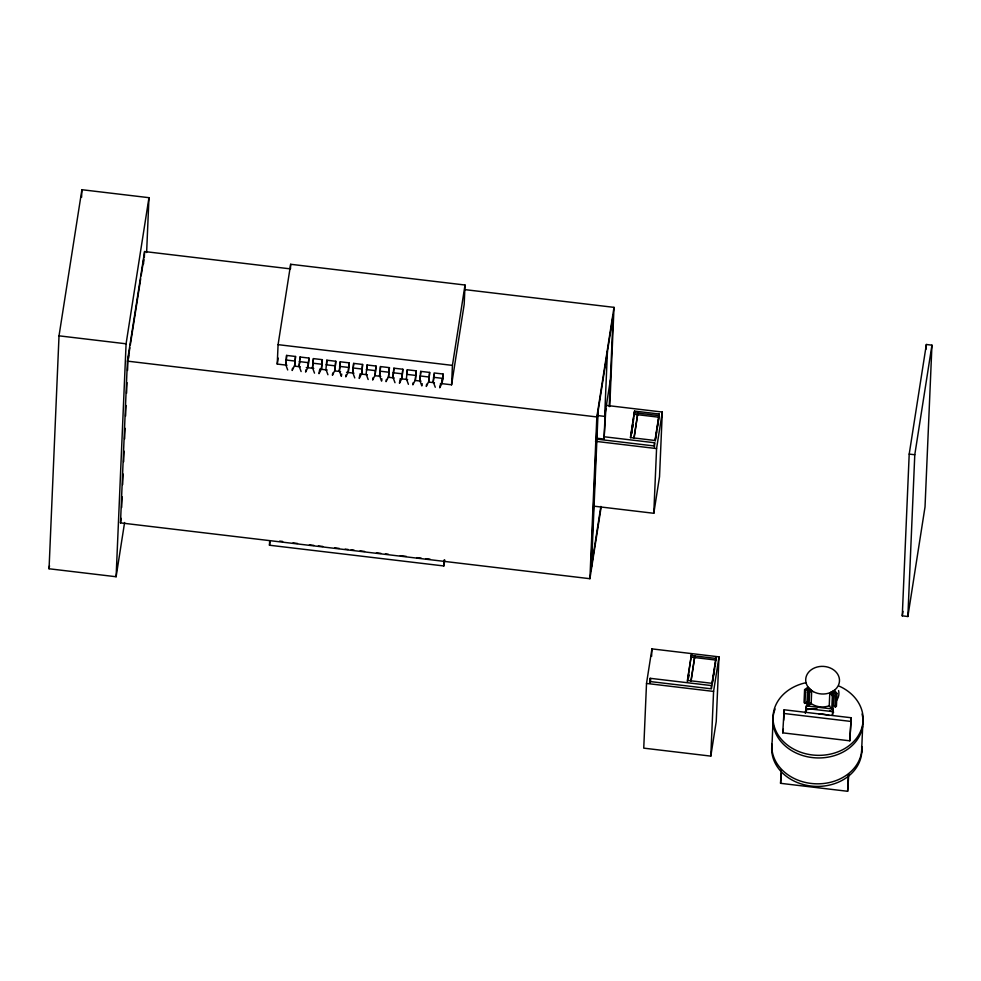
<?xml version="1.0" encoding="UTF-8"?>
<svg xmlns="http://www.w3.org/2000/svg" width="981" height="981" viewBox="0 0 981 981"><rect width="100%" height="100%" fill="white"/><g stroke="black" fill="none" stroke-linecap="round" stroke-linejoin="round"><path stroke-width="1.47" d="M124.599 522.505L116.114 576.742L49.05 568.772L59.019 335.833L81.901 189.713L148.965 197.684L146.623 252.497M81.582 197.316L81.901 189.713M116.114 576.742L126.083 343.804L148.965 197.684M601.206 506.65L589.912 578.704L120.491 522.885L127.42 361.131L144.587 251.541L290.425 268.88M121.669 507.471L122.135 496.815M122.65 484.639L123.103 473.982M123.631 461.806L124.084 451.15M124.612 438.961L125.065 428.305M125.58 416.128L126.046 405.472M126.561 393.295L127.015 382.639M127.542 370.45L127.996 359.794M128.585 358.273L128.707 355.232M143.533 263.901L143.729 259.34L141.141 275.833M144.317 257.635L144.587 251.541M444.773 560.016L443.841 565.963L269.481 545.228L269.677 540.752M287.016 365.226L277.243 364.061L278.077 344.65L290.658 264.281L465.019 285.017L464.185 304.429L451.591 384.797L440.42 383.461M287.703 369.96L285.692 364.515L286.599 355.416L295.539 356.483L294.631 365.582L292.166 370.487L292.534 368.206M286.403 359.941L286.599 355.416M290.462 268.757L290.658 264.281M294.631 365.582L295.539 356.483M301.118 371.554L299.095 366.109L300.014 357.01L308.954 358.077L308.046 367.176L305.582 372.081L305.937 369.8M299.879 360.027L300.014 357.01M308.046 367.176L308.954 358.077M314.521 373.148L312.51 367.703L313.417 358.605L322.357 359.671L321.449 368.77L318.997 373.675L319.536 370.254M313.417 358.605L312.51 367.703M321.449 368.77L322.357 359.671M332.767 372.988L332.412 375.269L334.864 370.364L335.772 361.266L326.832 360.199L325.925 369.297L327.936 374.742M326.636 364.736L326.832 360.199M334.864 370.364L335.772 361.266M341.707 374.055L341.351 376.336L339.34 370.892L340.248 361.793L349.187 362.86L348.28 371.958L345.815 376.863L346.183 374.583M340.113 364.822L340.248 361.793M348.28 371.958L349.187 362.86M354.766 377.93L352.743 372.486L353.663 363.387L362.602 364.454L361.695 373.553L359.23 378.458L359.769 375.036M353.663 363.387L352.743 372.486M361.695 373.553L362.602 364.454M373.001 377.771L372.645 380.052L375.098 375.147L376.005 366.048L367.066 364.981L366.158 374.08L368.169 379.524M366.869 369.518L367.066 364.981M375.098 375.147L376.005 366.048M381.94 378.838L381.584 381.119L379.573 375.674L380.481 366.575L389.42 367.642L388.513 376.741L386.06 381.646L386.416 379.365M380.346 369.604L380.481 366.575M388.513 376.741L389.42 367.642M395 382.713L392.989 377.268L393.896 368.182L402.835 369.236L401.928 378.335L399.463 383.24L400.003 379.819M393.896 368.182L392.989 377.268M401.928 378.335L402.835 369.236M413.234 382.553L412.878 384.846L415.343 379.929L416.251 370.83L407.311 369.776L406.392 378.862L408.415 384.307M407.115 374.301L407.311 369.776M415.343 379.929L416.251 370.83M422.186 383.62L421.818 385.901L419.807 380.456L420.714 371.37L429.653 372.424L428.746 381.523L426.294 386.44L426.649 384.147M420.591 374.386L420.714 371.37M428.746 381.523L429.653 372.424M435.27 387.262L433.259 381.817L434.129 372.964L443.069 374.019L442.198 382.884L439.746 387.789L440.199 384.908M434.068 374.472L433.259 381.817M442.198 382.884L443.069 374.019M443.841 565.963L444.099 559.992M451.591 384.797L452.425 365.386L465.019 285.017M589.912 578.704L596.84 416.95L614.008 307.36L465.129 289.653M591.482 566.344L598.128 411.051M597.208 415.503L604.664 416.385L607.423 351.689M596.46 438.176L604.051 439.071L605.154 413.197M605.878 408.623L604.051 439.071M609.238 406.502L613.15 315.159L597.417 415.613L590.77 570.905L600.863 506.429M609.753 406.551L614.008 307.36M630.575 437.71L634.548 411.088L659.146 413.994L658.999 417.232L634.413 414.313M654.45 447.275L654.634 442.762L603.658 436.704M646.516 683.438L643.744 748.147L710.808 756.118L716.228 721.562L718.987 656.853L651.936 648.882L646.516 683.438L713.579 691.421L710.808 756.118M594.192 506.196L653.8 513.284L656.571 448.575L662.298 412.045L605.669 405.312M649.974 682.813L650.17 678.3L711.642 685.609L711.519 688.613M651.605 656.399L651.936 648.882M662.298 412.045L659.526 476.754L653.8 513.284M687.338 682.016L691.556 653.922L687.411 680.397L711.998 683.316L716.155 656.841L716.007 660.078L691.421 657.16M773.261 715.713L772.157 741.599A45.089 36.898 2.5 0 0 814.5 783.745A45.089 36.898 2.5 0 0 861.919 746.725M848.773 774.205L847.633 791.287L780.569 783.316L781.146 769.877M782.728 732.844L784.138 709.778L851.189 717.749L849.791 740.814L782.728 732.844L783.304 729.19M781.391 773.69L780.569 783.316M783.684 720.238L784.138 709.778M804.972 703.438L805.524 690.501L807.633 688.993L806.848 705.192L807.78 706.062L811.152 703.659L811.704 690.722L807.964 687.215L804.592 689.618L804.04 702.555L804.972 703.438L807.081 701.93M805.585 712.856L806.382 705.891L833.212 709.079L832.636 714.585M807.78 706.062L808.332 693.126L807.4 692.243L809.509 690.747L807.633 688.993M809.043 705.167L809.595 692.218M829.791 692.88L829.239 705.83L831.778 708.907L832.943 708.27L833.494 695.333L831.9 693.408L834.23 692.132L835.824 694.058L835.272 707.007L836.425 706.369L836.989 693.42L834.439 690.342L829.791 692.88L832.342 695.97L831.778 708.907M834.23 692.132L833.678 705.069L835.272 707.007M847.633 791.287L848.332 774.867M849.791 740.814L851.189 717.749M861.563 752.231L862.679 726.345M902.275 615.847L909.203 454.093L926.358 344.49L931.95 345.165L925.022 506.919L907.866 616.509L902.275 615.847L902.974 611.347M907.866 616.509L914.783 454.755L931.95 345.165M926.162 349.077L926.358 344.49M49.05 568.772L49.516 565.755M128.229 358.298L129.872 347.801M130.338 344.809L140.675 278.825M120.491 522.885L121.203 518.385M277.243 364.061L278.175 358.102M285.692 364.515L286.047 362.234M269.481 545.228L270.18 540.764M299.095 366.109L299.634 362.688M339.34 370.892L339.867 367.47M379.573 375.674L380.113 372.253M419.807 380.456L420.346 377.035M604.664 416.385L610.378 379.855M634.548 411.088L630.403 437.563L655.001 440.481L659.146 413.994M631.421 433.443L631.887 430.5M632.34 427.557L632.806 424.614M633.26 421.671L633.726 418.728M631.739 433.737L632.205 430.794M632.659 427.851L633.125 424.908M633.922 438.102L637.834 413.099L634.082 438.249M654.634 442.762L654.143 445.963L595.663 439.01M655.161 440.628L659.073 415.613L634.486 412.707M655.32 440.776L656.706 431.947M657.16 429.004L658.778 418.703M650.17 678.3L649.667 681.488L711.139 688.797L711.642 685.609M650.256 682.482L650.71 679.539M688.196 677.748L688.662 674.805M688.515 678.043L688.981 675.1M690.931 680.949L694.842 655.933L691.09 681.084M711.936 684.934L716.081 658.459L691.495 655.541M712.329 683.61L714.622 668.907M715.088 665.964L715.554 663.021M713.579 691.421L718.987 656.853M805.242 713.199L806.382 705.891M832.293 714.928L833.212 709.079M441.646 381.008L442.872 378.556M808.332 693.126L811.704 690.722M832.342 695.97L833.494 695.333M835.824 694.058L836.989 693.42M278.077 344.65L452.425 365.386M433.455 377.28L442.394 378.347M285.888 359.978L294.827 361.045M299.291 361.584L308.23 362.639M312.706 363.178L321.645 364.233M326.121 364.773L335.061 365.827M339.524 366.367L348.476 367.421M352.939 367.961L361.879 369.015M366.354 369.555L375.294 370.622M379.77 371.149L388.709 372.216M393.173 372.743L402.124 373.81M406.588 374.337L415.527 375.404M420.003 375.931L428.942 376.998M59.019 335.833L126.083 343.804M294.374 366.097L300.333 366.808M306.305 367.519L313.748 368.402M319.708 369.114L327.164 369.996M334.619 370.879L340.579 371.591M346.538 372.302L353.982 373.185M359.953 373.896L367.397 374.779M374.852 375.662L380.812 376.373M388.268 377.256L394.227 377.967M400.187 378.678L407.63 379.561M415.086 380.456L421.045 381.155M428.501 382.05L434.46 382.749M127.42 361.131L596.84 416.95M909.203 454.093L914.783 454.755M595.479 441.315L656.571 448.575M279.659 541.095L282.638 541.451M293.025 542.922L297.501 543.462M309.42 544.872L313.895 545.411M318.359 545.939L322.835 546.466M334.754 547.889L339.23 548.416M345.189 549.127L348.169 549.483M351.149 549.838L354.129 550.194M360.088 550.905L364.564 551.432M376.483 552.855L380.947 553.382M385.423 553.909L388.402 554.265M400.322 555.687L406.281 556.399M416.717 557.637L421.192 558.164M425.656 558.692L430.132 559.231M806.272 708.478L833.09 711.666M783.561 713.432L850.625 721.403M804.592 689.618L805.524 690.501M862.054 713.996A45.089 36.898 2.5 0 1 815.591 757.859A45.089 36.898 2.5 0 1 775.113 709.005M818.865 713.763A40.577 33.207 2.5 0 1 829.276 715.468M838.596 690.563A16.91 13.832 2.5 0 1 836.168 700.937M829.632 705.609A16.91 13.832 2.5 0 1 810.441 703.034M861.612 746.553A45.089 36.898 2.5 0 1 816.069 786.394A45.089 36.898 2.5 0 1 772.047 744.187M839.172 686.124A45.089 36.898 2.5 0 1 850.748 744.321A45.089 36.898 2.5 0 1 779.38 736.817A45.089 36.898 2.5 0 1 806.259 682.653M807.105 709.643A38.32 31.367 2.5 0 1 817.038 708.76M829.668 710.747A38.32 31.367 2.5 0 1 833.642 712.181M813.31 691.617A16.91 13.832 2.5 0 0 839.466 681.231A16.91 13.832 2.5 0 0 815.015 667.718A16.91 13.832 2.5 0 0 813.31 691.617"/></g></svg>
